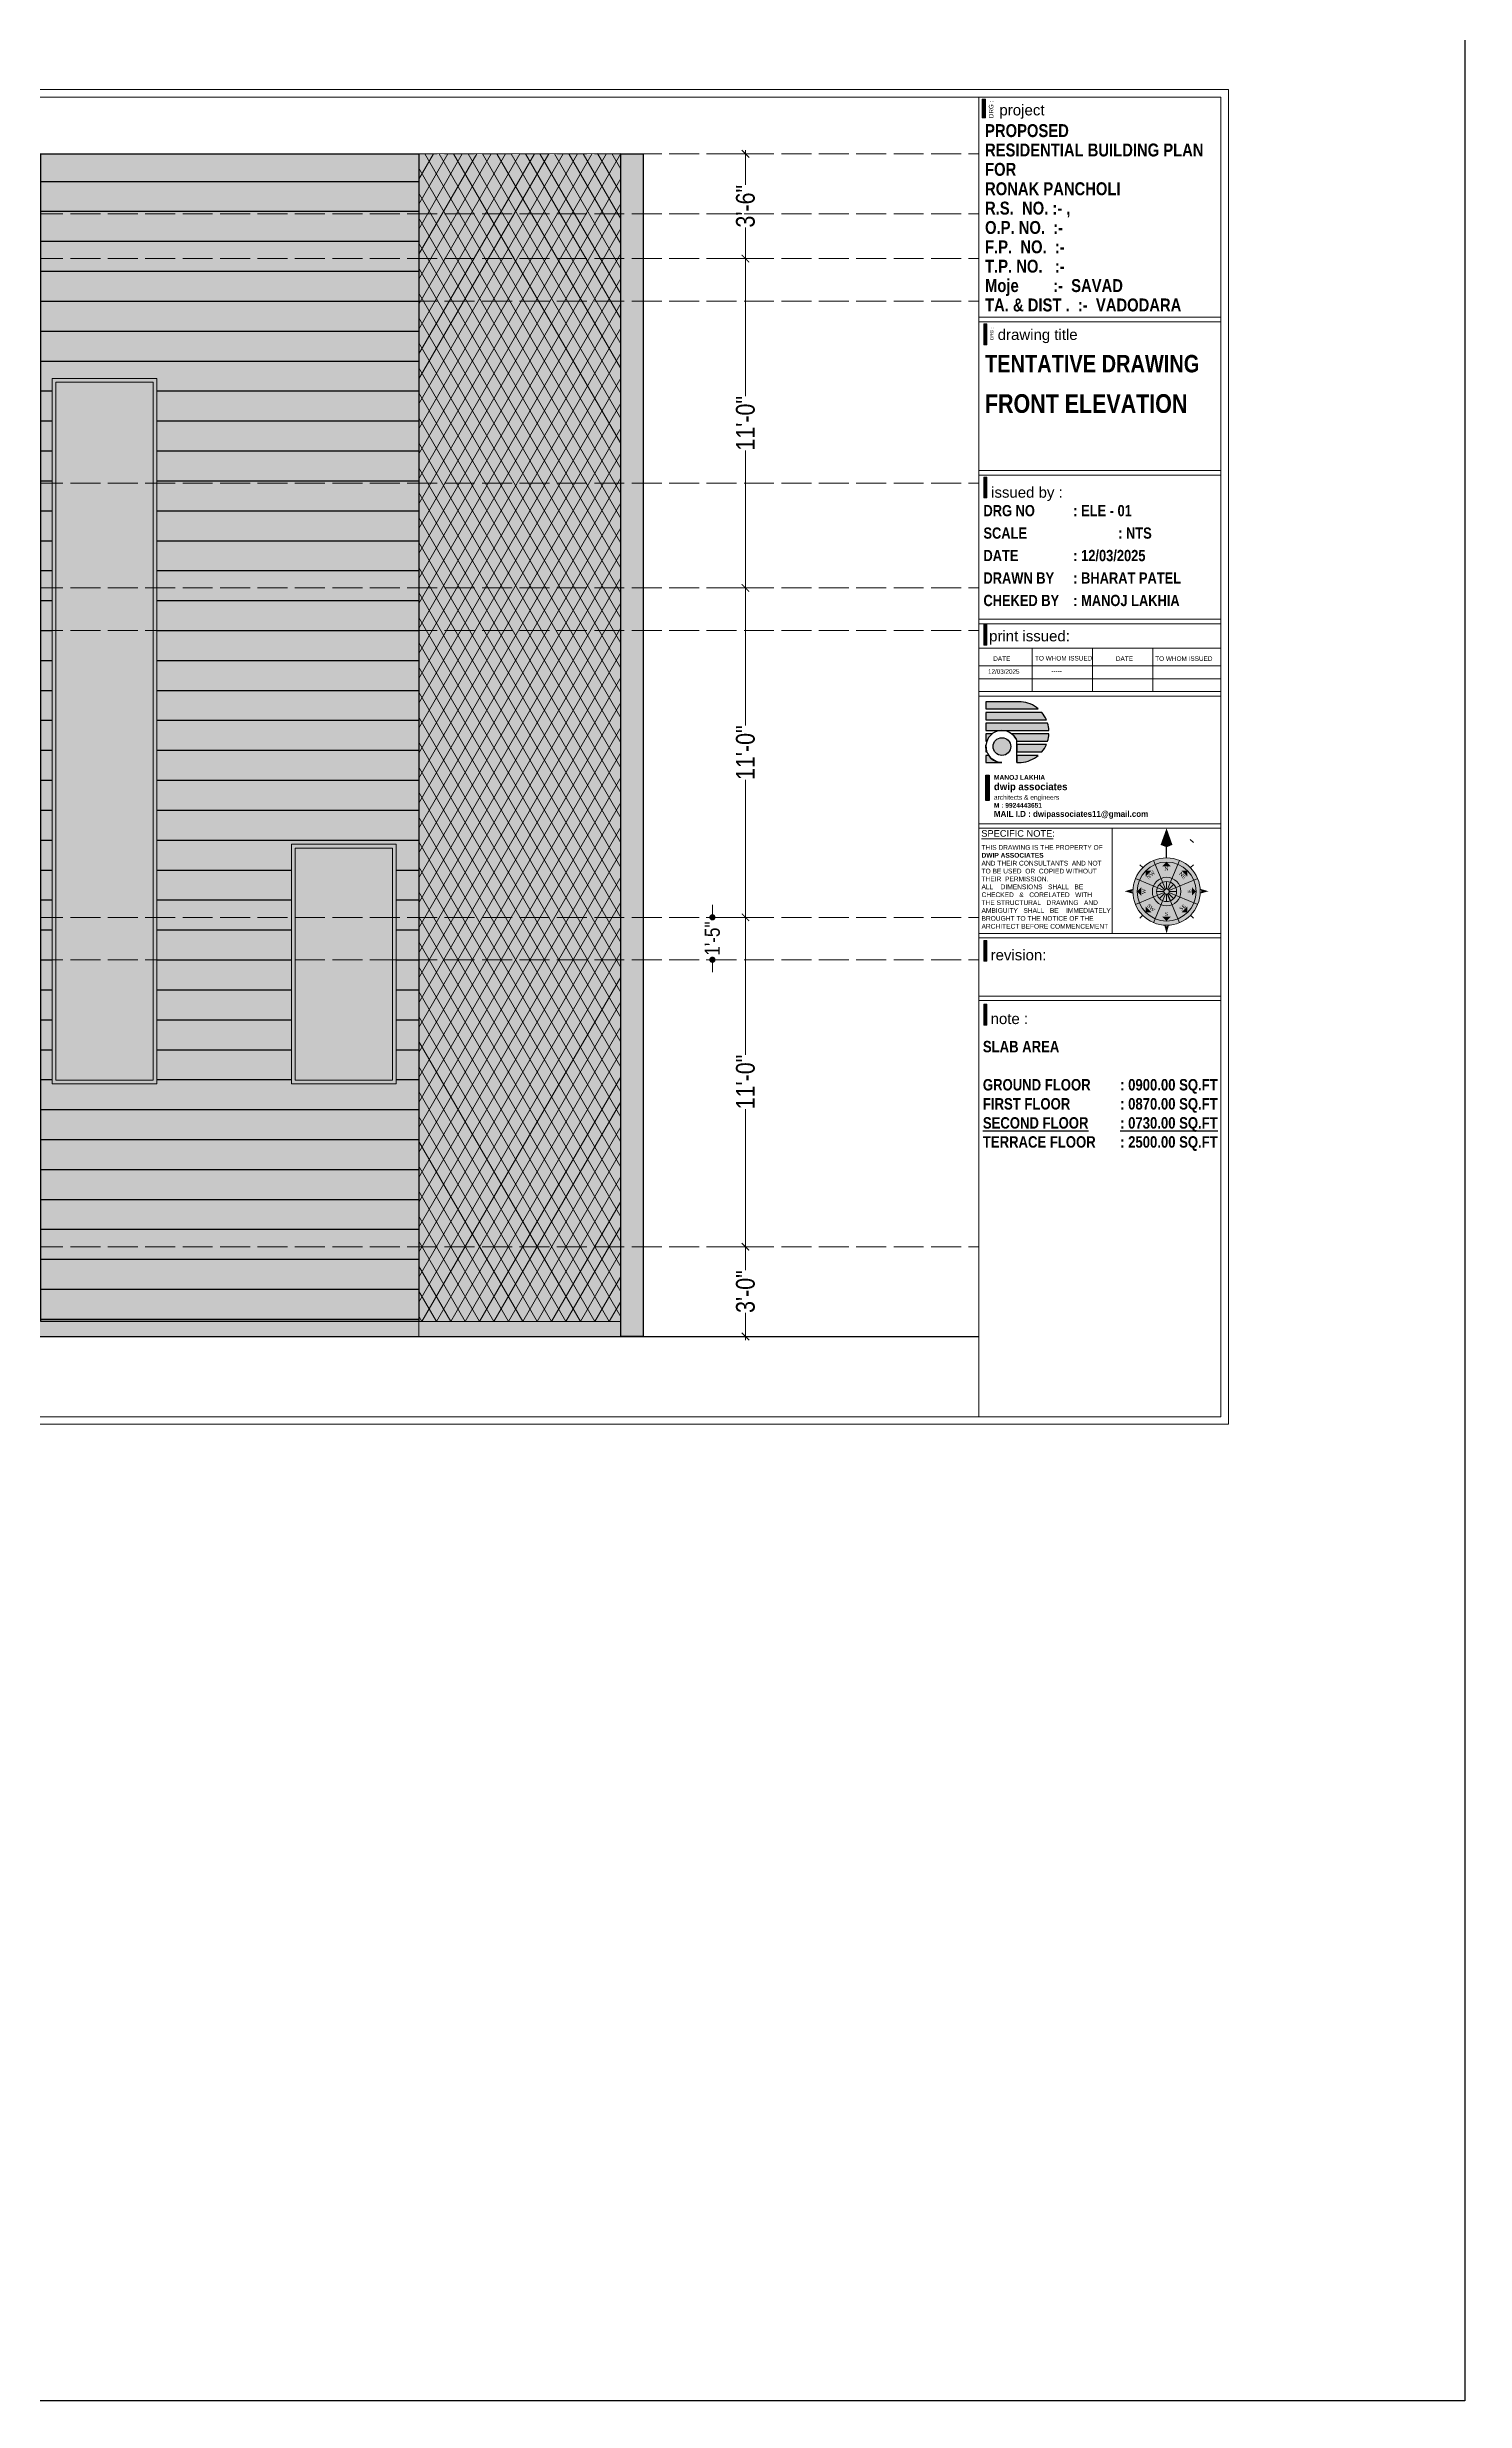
# Model space of a CAD drawing. Header units: millimetres. Extents: x 56222 to 120458, y -162468 to -121287.
# Drawn here: x 119890 to 120458, y -162468 to -161524 of the extents above; entities that cross this region are included whole.
import ezdxf
from ezdxf.enums import TextEntityAlignment as Align

# ---------------------------------------------------------------- set-up
doc = ezdxf.new("R2010")
doc.units = ezdxf.units.MM
doc.header["$MEASUREMENT"] = 0
doc.header["$PDMODE"] = 35
doc.linetypes.add('ACAD_ISO02W100', pattern=[15, 12, -3])
doc.layers.get('Defpoints').update_dxf_attribs({"color": 220})
for name, color, linetype, lineweight in [('@~LEVEL GRID LINE', 43, 'ACAD_ISO02W100', 9), ('ELEVATION', 250, 'Continuous', 9), ('ELEVATION ( D~W~RaiL )', 250, 'Continuous', 9), ('ELEVATION ( HATCH )', 251, 'Continuous', 9), ('ELEVATION ( SPIRAL STAIR )', 250, 'Continuous', 9), ('ELEVATION ( WALL COLOUR ) X_', 7, 'Continuous', 9), ('plot boundary', 26, 'Continuous', 30), ('SECTION', 7, 'Continuous', 9), ('SECTION ( DIM )', 250, 'Continuous', 18), ('SECTION ( PLine )', 251, 'Continuous', 30), ('STAIRCASE', 45, 'Continuous', 25), ('X_SHEET', 7, 'Continuous', 9)]:
    doc.layers.add(name, color=color, linetype=linetype, lineweight=lineweight)
for name, color, linetype in [('ELEVATION ( GLASS COLOUR ) X_', 7, 'Continuous'), ('ELEVATION )~BOUNDRY ~( WALL COLOUR ) _', 7, 'Continuous'), ('GROUND FLOOR  ( Text )', 251, 'Continuous')]:
    doc.layers.add(name, color=color, linetype=linetype)
doc.styles.add("AR_0'-0", font='arial.ttf')
doc.styles.add('AR_6', font='arial.ttf', dxfattribs={"height": 6})
doc.styles.add('Cn BT~6', font='swissc.ttf', dxfattribs={"height": 6})
doc.styles.add("Cn_BT_0'-0", font='swissc.ttf')
doc.styles.add('Cn_BT_7½', font='swissc.ttf', dxfattribs={"height": 7.5})
doc.styles.add('DUTCH801', font='dutcheb.ttf', dxfattribs={"height": 6.5})
doc.styles.add('KATHA', font='swissc.ttf')
doc.styles.get("Standard").update_dxf_attribs({"font": 'arial.ttf', "height": 6})
doc.dimstyles.new('Cn BT~6', dxfattribs={"dimtxt": 0.18, "dimasz": 2.5, "dimexe": 2.5, "dimexo": 0, "dimgap": 0.09, "dimtad": 0, "dimdec": 3, "dimzin": 3, "dimdsep": 46, "dimlunit": 4, "dimtxsty": 'Cn BT~6', "dimblk": 'DOT', "dimcen": 0.09, "dimdle": 2, "dimclrd": 250, "dimclre": 250, "dimclrt": 5, "dimadec": 0, "dimazin": 0, "dimtfac": 0.75, "dimtdec": 3, "dimtofl": 0, "dimtmove": 0, "dimatfit": 3, "dimfxl": 1, "dimtolj": 1, "dimtzin": 0, "dimlwd": 15, "dimlwe": 15, "dimarcsym": 0})
doc.dimstyles.new('Cn_BT_7½', dxfattribs={"dimtxt": 9, "dimasz": 3, "dimexe": 1.5, "dimexo": 0, "dimgap": 0.09, "dimtad": 0, "dimdec": 3, "dimzin": 3, "dimdsep": 46, "dimlunit": 4, "dimtxsty": 'Cn_BT_7½', "dimblk": 'ARCHTICK', "dimcen": 0.09, "dimdle": 1.5, "dimclrd": 251, "dimclre": 251, "dimclrt": 14, "dimadec": 0, "dimazin": 0, "dimtfac": 0.75, "dimtdec": 3, "dimtofl": 0, "dimtmove": 0, "dimatfit": 3, "dimfxl": 0, "dimtolj": 1, "dimtzin": 0, "dimlwd": 15, "dimlwe": 15, "dimarcsym": 0})

# ---------------------------------------------------------------- blocks, each defined once
blk = doc.blocks.new('_ArchTick')
at = {"color": 0, "linetype": 'ByBlock', "const_width": 0.15}
blk.add_lwpolyline([(-0.5, -0.5), (0.5, 0.5)], dxfattribs=at)
blk = doc.blocks.new('*D472')
at = {"layer": 'Defpoints', "color": 0, "transparency": 16777216}
for p in [(120159.73, -161873.25), (120159.73, -162005.25), (120169.95, -162005.25)]:
    blk.add_point(p, dxfattribs=at)
at = {"layer": 'SECTION ( DIM )', "color": 251, "lineweight": 15, "transparency": 16777216}
for p, q in [((120159.73, -161873.25), (120171.45, -161873.25)), ((120169.95, -161871.75), (120169.95, -161928.39)), ((120169.95, -162006.75), (120169.95, -161950.11)), ((120159.73, -162005.25), (120171.45, -162005.25))]:
    blk.add_line(p, q, dxfattribs=at)
at = {"layer": 'SECTION ( DIM )', "color": 251, "lineweight": 15, "transparency": 16777216, "xscale": 3, "yscale": 3, "zscale": 3}
for p, rotation in [((120169.95, -161873.25), 90), ((120169.95, -162005.25), 270)]:
    blk.add_blockref('_ArchTick', p, dxfattribs=dict(at, rotation=rotation))
at = {"layer": 'SECTION ( DIM )', "color": 14, "transparency": 16777216, "insert": (120169.95, -161939.25), "char_height": 7.5, "attachment_point": 5, "rotation": 90, "style": 'Cn_BT_7½'}
blk.add_mtext('\\A1;11\'-0"', dxfattribs=at)
blk = doc.blocks.new('*D473')
at = {"layer": 'Defpoints', "color": 0, "transparency": 16777216}
for p in [(120159.73, -162005.25), (120159.73, -162041.25), (120169.95, -162041.25)]:
    blk.add_point(p, dxfattribs=at)
at = {"layer": 'ELEVATION', "color": 251, "lineweight": 15, "transparency": 16777216}
for p, q in [((120159.73, -162005.25), (120171.45, -162005.25)), ((120169.95, -162003.75), (120169.95, -162014.7)), ((120169.95, -162042.75), (120169.95, -162031.8)), ((120159.73, -162041.25), (120171.45, -162041.25))]:
    blk.add_line(p, q, dxfattribs=at)
at = {"layer": 'ELEVATION', "color": 251, "lineweight": 15, "transparency": 16777216, "xscale": 3, "yscale": 3, "zscale": 3}
for p, rotation in [((120169.95, -162005.25), 90), ((120169.95, -162041.25), 270)]:
    blk.add_blockref('_ArchTick', p, dxfattribs=dict(at, rotation=rotation))
at = {"layer": 'ELEVATION', "color": 14, "transparency": 16777216, "insert": (120169.95, -162023.25), "char_height": 7.5, "attachment_point": 5, "rotation": 90, "style": 'Cn_BT_7½'}
blk.add_mtext('\\A1;3\'-0"', dxfattribs=at)
blk = doc.blocks.new('*D474')
at = {"layer": 'Defpoints', "color": 0, "transparency": 16777216}
for p in [(120159.73, -161741.25), (120169.95, -161741.25), (120159.73, -161873.25)]:
    blk.add_point(p, dxfattribs=at)
at = {"layer": 'SECTION ( DIM )', "color": 251, "lineweight": 15, "transparency": 16777216}
for p, q in [((120159.73, -161741.25), (120171.45, -161741.25)), ((120169.95, -161739.75), (120169.95, -161796.39)), ((120169.95, -161874.75), (120169.95, -161818.11)), ((120159.73, -161873.25), (120171.45, -161873.25))]:
    blk.add_line(p, q, dxfattribs=at)
at = {"layer": 'SECTION ( DIM )', "color": 251, "lineweight": 15, "transparency": 16777216, "xscale": 3, "yscale": 3, "zscale": 3}
for p, rotation in [((120169.95, -161741.25), 90), ((120169.95, -161873.25), 270)]:
    blk.add_blockref('_ArchTick', p, dxfattribs=dict(at, rotation=rotation))
at = {"layer": 'SECTION ( DIM )', "color": 14, "transparency": 16777216, "insert": (120169.95, -161807.25), "char_height": 7.5, "attachment_point": 5, "rotation": 90, "style": 'Cn_BT_7½'}
blk.add_mtext('\\A1;11\'-0"', dxfattribs=at)
blk = doc.blocks.new('*D475')
at = {"layer": 'Defpoints', "color": 0, "transparency": 16777216}
for p in [(120159.73, -161609.25), (120169.95, -161609.25), (120159.73, -161741.25)]:
    blk.add_point(p, dxfattribs=at)
at = {"layer": 'SECTION ( DIM )', "color": 251, "lineweight": 15, "transparency": 16777216}
for p, q in [((120159.73, -161609.25), (120171.45, -161609.25)), ((120169.95, -161607.75), (120169.95, -161664.39)), ((120169.95, -161742.75), (120169.95, -161686.11)), ((120159.73, -161741.25), (120171.45, -161741.25))]:
    blk.add_line(p, q, dxfattribs=at)
at = {"layer": 'SECTION ( DIM )', "color": 251, "lineweight": 15, "transparency": 16777216, "xscale": 3, "yscale": 3, "zscale": 3}
for p, rotation in [((120169.95, -161609.25), 90), ((120169.95, -161741.25), 270)]:
    blk.add_blockref('_ArchTick', p, dxfattribs=dict(at, rotation=rotation))
at = {"layer": 'SECTION ( DIM )', "color": 14, "transparency": 16777216, "insert": (120169.95, -161675.25), "char_height": 7.5, "attachment_point": 5, "rotation": 90, "style": 'Cn_BT_7½'}
blk.add_mtext('\\A1;11\'-0"', dxfattribs=at)
blk = doc.blocks.new('NORTH')
h = blk.add_hatch(color=9)
h.set_gradient(color1=(201, 201, 201), color2=(237, 237, 237), one_color=1, tint=0.93, name='SPHERICAL')
edge = h.paths.add_edge_path()
edge.add_arc((329168.4, -156620.1), 24.1, 0, 360)
at = {"layer": 'X_SHEET'}
for color, points in [(224, [(329168.4, -156574.8), (329168.4, -156588.4), (329164.1, -156586.7)]), (230, [(329172.6, -156586.7), (329168.4, -156588.4), (329168.4, -156574.8)]), (47, [(329153.4, -156609.4), (329153.4, -156605.1), (329157.7, -156605.1)]), (47, [(329165.3, -156602), (329168.4, -156598.9), (329171.4, -156602)]), (47, [(329179, -156605.1), (329183.3, -156605.1), (329183.3, -156609.4)]), (224, [(329143.4, -156619.9), (329144.3, -156618.2), (329138.4, -156619.9)]), (230, [(329144.3, -156621.6), (329143.4, -156619.9), (329138.4, -156619.9)]), (47, [(329147.2, -156620), (329150.3, -156617), (329150.3, -156623.1)]), (47, [(329153.4, -156635), (329153.4, -156630.7), (329157.7, -156635)]), (47, [(329179, -156635), (329183.3, -156630.7), (329183.3, -156635)]), (47, [(329186.5, -156623.1), (329186.5, -156617), (329189.5, -156620.1)]), (224, [(329193.3, -156619.9), (329192.5, -156618.2), (329198.4, -156619.9)]), (230, [(329192.5, -156621.6), (329193.3, -156619.9), (329198.4, -156619.9)]), (47, [(329171.4, -156638.2), (329165.3, -156638.1), (329168.3, -156641.2)]), (230, [(329166.7, -156644.1), (329168.4, -156645), (329168.4, -156650.1)]), (224, [(329168.4, -156645), (329170.1, -156644.1), (329168.4, -156650.1)])]:
    blk.add_hatch(color=color, dxfattribs=at).paths.add_polyline_path(points)
at = {"color": 254, "lineweight": 5}
for p, q in [((329185.4, -156582.8), (329187.6, -156585)), ((329168.4, -156618.2), (329168.4, -156612.9)), ((329166.5, -156620.1), (329161.2, -156620.1)), ((329167, -156618.7), (329163.3, -156615)), ((329167, -156621.4), (329163.3, -156625.1)), ((329168.4, -156621.9), (329168.4, -156627.2)), ((329169.7, -156618.7), (329173.4, -156615)), ((329169.7, -156621.4), (329173.4, -156625.1)), ((329170.2, -156620.1), (329175.5, -156620.1))]:
    blk.add_line(p, q, dxfattribs=at)
at = {"color": 250, "lineweight": 9}
for p, q in [((329146.1, -156610.8), (329166.6, -156619.3)), ((329151.3, -156603), (329149.2, -156600.9)), ((329167.6, -156618.3), (329159.1, -156597.8)), ((329169.1, -156618.3), (329177.6, -156597.8)), ((329170.1, -156619.3), (329190.7, -156610.8)), ((329185.4, -156603), (329187.6, -156600.9)), ((329146.1, -156629.3), (329166.6, -156620.8)), ((329159.1, -156642.4), (329167.6, -156621.8)), ((329177.6, -156642.4), (329169.1, -156621.8)), ((329170.1, -156620.8), (329190.7, -156629.3)), ((329151.3, -156637.1), (329149.2, -156639.2)), ((329185.4, -156637.1), (329187.6, -156639.2))]:
    blk.add_line(p, q, dxfattribs=at)
at = {"color": 1}
blk.add_line((329171.1, -156626.7), (329169.1, -156621.8), dxfattribs=at)
at = {"lineweight": 9}
for radius in [24.1, 21.1, 10.2, 7.18, 1.88]:
    blk.add_circle((329168.4, -156620.1), radius, dxfattribs=at)
at = {"layer": 'X_SHEET', "color": 29, "linetype": 'Continuous', "lineweight": 25}
blk.add_line((329168.4, -156595.9), (329168.4, -156588.4), dxfattribs=at)
at = {"layer": 'X_SHEET', "color": 26, "linetype": 'ByBlock', "lineweight": -2, "style": 'DUTCH801'}
for s, rotation, p in [('NW', 44.9141, (329156.2, -156607.4)), ('N', 359.9141, (329168.3, -156602.4)), ('SE', 44.9141, (329178.9, -156630.5)), ('S', 359.9141, (329168.4, -156634.9))]:
    blk.add_text(s, height=2.7, rotation=rotation, dxfattribs=at).set_placement(p, align=Align.TOP_CENTER)
for s, rotation, p in [('NE', 314.9141, (329178.9, -156609.6)), ('W', 89.9141, (329153.5, -156620)), ('SW', 314.9141, (329156.3, -156632.7)), ('E', 89.9141, (329186.1, -156619.8))]:
    blk.add_text(s, height=2.7, rotation=rotation, dxfattribs=at).set_placement(p, align=Align.CENTER)
blk = doc.blocks.new('logo')
at = {"layer": 'STAIRCASE', "linetype": 'Continuous', "ltscale": 15}
h = blk.add_hatch(color=0, dxfattribs=at)
edge = h.paths.add_edge_path()
edge.add_line((52190.2, -8438.8), (52131.5, -8438.8))
edge.add_line((52131.5, -8438.8), (52131.5, -8450.8))
edge.add_line((52131.5, -8450.8), (52219.1, -8450.8))
edge.add_arc((52186.1, -8489.7), 51, 49.5898, 85.3906)
edge = h.paths.add_edge_path()
edge.add_line((52225, -8456.8), (52131.5, -8456.8))
edge.add_line((52131.5, -8456.8), (52131.5, -8468.8))
edge.add_line((52131.5, -8468.8), (52232.6, -8468.8))
edge.add_arc((52186.1, -8489.7), 51, 24.196, 40.1809)
edge = h.paths.add_edge_path()
edge.add_line((52234.8, -8474.7), (52131.5, -8474.7))
edge.add_line((52131.5, -8474.7), (52131.5, -8486.7))
edge.add_line((52131.5, -8486.7), (52237, -8486.7))
edge.add_arc((52186.1, -8489.7), 51, 3.3421, 17.076)
edge = h.paths.add_edge_path()
edge.add_line((52237, -8492.6), (52174.8, -8492.6))
edge.add_arc((52158.3, -8513.7), 26.8, 19.8001, 51.8901, ccw=False)
edge.add_line((52183.5, -8504.6), (52234.8, -8504.6))
edge.add_arc((52186.1, -8489.7), 51, 342.9464, 356.6794)
edge = h.paths.add_edge_path()
edge.add_line((52232.6, -8510.5), (52183.5, -8510.5))
edge.add_line((52183.5, -8510.5), (52183.5, -8522.5))
edge.add_line((52183.5, -8522.5), (52225.1, -8522.5))
edge.add_arc((52186.1, -8489.7), 51, 319.8472, 335.8275)
edge = h.paths.add_edge_path()
edge.add_line((52219.2, -8528.5), (52183.5, -8528.5))
edge.add_line((52183.5, -8528.5), (52183.5, -8540.5))
edge.add_line((52183.5, -8540.5), (52190.4, -8540.5))
edge.add_arc((52186.1, -8489.7), 51, 274.8693, 310.4434)
edge = h.paths.add_edge_path()
edge.add_line((52136, -8528.5), (52131.5, -8528.5))
edge.add_line((52131.5, -8528.5), (52131.5, -8540.5))
edge.add_line((52131.5, -8540.5), (52158.3, -8540.5))
edge.add_arc((52158.3, -8513.7), 26.8, 213.4982, 270, ccw=False)
edge = h.paths.add_edge_path()
edge.add_line((52131.5, -8513.7), (52131.5, -8522.5))
edge.add_line((52131.5, -8522.5), (52133, -8522.5))
edge.add_arc((52158.3, -8513.7), 26.8, 180, 199.307, ccw=False)
edge = h.paths.add_edge_path()
edge.add_line((52131.7, -8510.5), (52131.5, -8510.5))
edge.add_line((52131.5, -8510.5), (52131.5, -8513.7))
edge.add_arc((52158.3, -8513.7), 26.8, 173.2545, 180, ccw=False)
edge = h.paths.add_edge_path()
edge.add_line((52141.8, -8492.6), (52131.5, -8492.6))
edge.add_line((52131.5, -8492.6), (52131.5, -8504.6))
edge.add_line((52131.5, -8504.6), (52133.1, -8504.6))
edge.add_arc((52158.3, -8513.7), 26.8, 128.1099, 160.1999, ccw=False)
edge = h.paths.add_edge_path()
edge.add_arc((52158.3, -8513.7), 14.8, 0, 360)
at = {"layer": 'STAIRCASE', "color": 0, "linetype": 'Continuous', "ltscale": 15}
blk.add_line((52183.5, -8540.5), (52183.5, -8504.6), dxfattribs=at)
for points in [[(52190.2, -8438.8), (52131.5, -8438.8), (52131.5, -8450.8), (52219.1, -8450.8, 0.157494)], [(52225, -8456.8), (52131.5, -8456.8), (52131.5, -8468.8), (52232.6, -8468.8, 0.06986)], [(52234.8, -8474.7), (52131.5, -8474.7), (52131.5, -8486.7), (52237, -8486.7, 0.059998)], [(52141.8, -8492.6), (52131.5, -8492.6), (52131.5, -8504.6), (52133.1, -8504.6, -0.140942)], [(52237, -8492.6), (52174.8, -8492.6, -0.140942), (52183.5, -8504.6), (52234.8, -8504.6, 0.059993)], [(52131.7, -8510.5), (52131.5, -8510.5), (52131.5, -8513.7, -0.029441)], [(52131.5, -8513.7), (52131.5, -8522.5), (52133, -8522.5, -0.084443)], [(52136, -8528.5), (52131.5, -8528.5), (52131.5, -8540.5), (52158.3, -8540.5, -0.251655)], [(52232.6, -8510.5), (52183.5, -8510.5), (52183.5, -8522.5), (52225.1, -8522.5, 0.069841)], [(52219.2, -8528.5), (52183.5, -8528.5), (52183.5, -8540.5), (52190.4, -8540.5, 0.15648)]]:
    blk.add_lwpolyline(points, format="xyb", close=True, dxfattribs=at)
blk.add_circle((52158.3, -8513.7), 14.8, dxfattribs=at)
blk.add_arc((52158.3, -8513.7), 26.8, 19.8001, 270, dxfattribs=at)
blk = doc.blocks.new('*D542')
at = {"layer": 'Defpoints', "color": 0, "transparency": 16777216}
for p in [(120159.73, -161567.25), (120169.95, -161567.25), (120159.73, -161609.25)]:
    blk.add_point(p, dxfattribs=at)
at = {"layer": 'SECTION ( DIM )', "color": 251, "lineweight": 15, "transparency": 16777216}
for p, q in [((120169.95, -161565.75), (120169.95, -161579.7)), ((120159.73, -161567.25), (120171.45, -161567.25)), ((120169.95, -161610.75), (120169.95, -161596.8)), ((120159.73, -161609.25), (120171.45, -161609.25))]:
    blk.add_line(p, q, dxfattribs=at)
at = {"layer": 'SECTION ( DIM )', "color": 251, "lineweight": 15, "transparency": 16777216, "xscale": 3, "yscale": 3, "zscale": 3}
for p, rotation in [((120169.95, -161567.25), 90), ((120169.95, -161609.25), 270)]:
    blk.add_blockref('_ArchTick', p, dxfattribs=dict(at, rotation=rotation))
at = {"layer": 'SECTION ( DIM )', "color": 14, "transparency": 16777216, "insert": (120169.95, -161588.25), "char_height": 7.5, "attachment_point": 5, "rotation": 90, "style": 'Cn_BT_7½'}
blk.add_mtext('\\A1;3\'-6"', dxfattribs=at)
blk = doc.blocks.new('_Dot')
at = {"color": 0, "linetype": 'ByBlock', "lineweight": -2}
blk.add_line((-0.5, 0), (-1, 0), dxfattribs=at)
at = {"color": 0, "linetype": 'ByBlock', "const_width": 0.5}
blk.add_lwpolyline([(-0.25, 0, 1), (0.25, 0, 1)], format="xyb", close=True, dxfattribs=at)
blk = doc.blocks.new('*D589')
at = {"layer": 'Defpoints', "color": 0, "transparency": 16777216}
for p in [(120159.73, -161873.25), (120156.7, -161890.25), (120159.73, -161890.25)]:
    blk.add_point(p, dxfattribs=at)
at = {"layer": 'ELEVATION ( SPIRAL STAIR )', "color": 250, "lineweight": 15, "transparency": 16777216}
for p, q in [((120156.7, -161870.75), (120156.7, -161868.25)), ((120159.73, -161873.25), (120154.2, -161873.25)), ((120159.73, -161890.25), (120154.2, -161890.25)), ((120156.7, -161892.75), (120156.7, -161895.25))]:
    blk.add_line(p, q, dxfattribs=at)
at = {"layer": 'ELEVATION ( SPIRAL STAIR )', "color": 250, "lineweight": 15, "transparency": 16777216, "xscale": 2.5, "yscale": 2.5, "zscale": 2.5}
for p, rotation in [((120156.7, -161873.25), 270), ((120156.7, -161890.25), 90)]:
    blk.add_blockref('_Dot', p, dxfattribs=dict(at, rotation=rotation))
at = {"layer": 'ELEVATION ( SPIRAL STAIR )', "color": 5, "transparency": 16777216, "insert": (120156.7, -161881.75), "char_height": 6, "attachment_point": 5, "rotation": 90, "style": 'Cn BT~6'}
blk.add_mtext('\\A1;1\'-5"', dxfattribs=at)

msp = doc.modelspace()

# ---------------------------------------------------------------- hatches: boundary and pattern name
at = {"layer": 'ELEVATION ( GLASS COLOUR ) X_'}
h = msp.add_hatch(color=5, dxfattribs=at)
h.set_gradient(color1=(196, 215, 217), color2=(243, 247, 247), one_color=1, tint=0.96, name='CYLINDER')
h.paths.add_polyline_path([(119891.98912, -161657.25249), (119933.98912, -161657.25249), (119933.98912, -161939.96677), (119891.98912, -161939.96677)])
h = msp.add_hatch(color=256, dxfattribs=at)
h.set_gradient(color1=(196, 215, 217), color2=(243, 247, 247), one_color=1, tint=0.96, name='CYLINDER')
h.paths.add_polyline_path([(119987.98912, -161843.96677), (120029.98912, -161843.96677), (120029.98912, -161939.96677), (119987.98912, -161939.96677)])
at = {"layer": 'ELEVATION ( HATCH )', "lineweight": -3}
h = msp.add_hatch(dxfattribs=at)
h.set_pattern_fill('_USER', color=256, scale=12, style=0, pattern_type=0)
h.set_pattern_definition([(0, (-22829.697, 5881.705), (0, 12), [])])
h.paths.add_polyline_path([(120038.98912, -162035.25249), (119887.48912, -162035.25249), (119887.48912, -161567.25249), (120038.98912, -161567.25249)])
h.paths.add_polyline_path([(119987.98912, -161843.96677), (120029.98912, -161843.96677), (120029.98912, -161939.96677), (119987.98912, -161939.96677)], flags=16)
h.paths.add_polyline_path([(119891.98912, -161657.25249), (119933.98912, -161657.25249), (119933.98912, -161939.96677), (119891.98912, -161939.96677)], flags=16)
at = {"layer": 'ELEVATION ( HATCH )'}
h = msp.add_hatch(dxfattribs=at)
h.set_pattern_fill('_USER', color=34, scale=5, angle=60, style=0, pattern_type=0)
h.set_pattern_definition([(60, (120034.489, -162035.2525), (-4.330127, 2.5), [])])
h.paths.add_polyline_path([(120038.98912, -162035.25249), (120119.98912, -162035.25249), (120119.98912, -161567.16214), (120038.98912, -161567.25249)])
h = msp.add_hatch(dxfattribs=at)
h.set_pattern_fill('_USER', color=34, scale=5, angle=300, style=0, pattern_type=0)
h.set_pattern_definition([(300, (120034.489, -162035.2525), (4.330127, 2.5), [])])
h.paths.add_polyline_path([(120038.98912, -162035.25249), (120119.98912, -162035.25249), (120119.98912, -161567.16214), (120038.98912, -161567.25249)])
h = msp.add_hatch(dxfattribs=at)
h.set_pattern_fill('ANSI36', color=256, scale=18, style=0)
h.set_pattern_definition([(45, (119647.4891, -162041.2525), (1.193243, 4.375223), [5.625, -1.125, 0, -1.125])])
h.paths.add_polyline_path([(119647.48912, -162017.25249), (119647.48912, -162041.25249), (120119.98912, -162041.25249), (120119.98912, -162035.25249), (119887.48912, -162035.25249), (119887.48912, -162029.25249), (119875.48912, -162029.25249), (119875.48912, -162023.25249), (119863.48912, -162023.25249), (119863.48912, -162017.25249), (119851.48912, -162017.25249), (119851.48912, -162011.25249), (119728.48912, -162011.25249), (119728.48912, -162017.25249)])
at = {"layer": 'ELEVATION ( WALL COLOUR ) X_'}
h = msp.add_hatch(color=256, dxfattribs=at)
h.set_gradient(color1=(228, 222, 202), color2=(243, 240, 231), one_color=1, tint=0.93, name='CYLINDER')
h.paths.add_polyline_path([(120038.98912, -162035.25249), (119887.48912, -162035.25249), (119887.48912, -161567.25249), (120038.98912, -161567.25249)])
h.paths.add_polyline_path([(119891.98912, -161657.25249), (119933.98912, -161657.25249), (119933.98912, -161939.96677), (119891.98912, -161939.96677)], flags=16)
h.paths.add_polyline_path([(119987.98912, -161843.96677), (120029.98912, -161843.96677), (120029.98912, -161939.96677), (119987.98912, -161939.96677)], flags=16)
h = msp.add_hatch(color=256, dxfattribs=at)
h.set_gradient(color1=(236, 232, 218), color2=(248, 247, 242), one_color=1, tint=0.96, name='CYLINDER')
h.paths.add_polyline_path([(120038.98912, -162035.25249), (120119.98912, -162035.25249), (120119.98912, -161567.16214), (120038.98912, -161567.25249)])
h = msp.add_hatch(color=256, dxfattribs=at)
h.set_gradient(color1=(228, 222, 202), color2=(243, 240, 231), rotation=90, one_color=1, tint=0.93, name='CYLINDER')
h.paths.add_polyline_path([(120128.98912, -162041.25249), (120119.98912, -162041.25249), (120119.98912, -161567.25249), (120128.98912, -161567.25249)])
at = {"layer": 'STAIRCASE', "linetype": 'Continuous', "ltscale": 15}
msp.add_hatch(color=251, dxfattribs=at).paths.add_polyline_path([(120266.24183, -161816.21069), (120267.6425, -161816.21069), (120267.6425, -161826.45431), (120266.24183, -161826.45431)])
at = {"layer": 'X_SHEET', "ltscale": 0.25}
h = msp.add_hatch(color=0, dxfattribs=at)
h.dxf.hatch_style = 1
h.paths.add_polyline_path([(120266.75287, -161635.37501), (120265.44889, -161635.37501), (120265.44889, -161643.76201), (120266.75287, -161643.76201)])
h = msp.add_hatch(color=0, dxfattribs=at)
h.dxf.hatch_style = 1
h.paths.add_polyline_path([(120266.75294, -161696.77742), (120265.44896, -161696.77742), (120265.44896, -161705.16442), (120266.75294, -161705.16442)])
h = msp.add_hatch(color=0, dxfattribs=at)
h.dxf.hatch_style = 1
h.paths.add_polyline_path([(120266.75015, -161755.76598), (120265.44617, -161755.76598), (120265.44617, -161764.15298), (120266.75015, -161764.15298)])
h = msp.add_hatch(color=0, dxfattribs=at)
h.dxf.hatch_style = 1
h.paths.add_polyline_path([(120266.75291, -161882.48865), (120265.44893, -161882.48865), (120265.44893, -161890.87565), (120266.75291, -161890.87565)])
h = msp.add_hatch(color=0, dxfattribs=at)
h.dxf.hatch_style = 1
h.paths.add_polyline_path([(120266.75283, -161908.02432), (120265.44885, -161908.02432), (120265.44885, -161916.41132), (120266.75283, -161916.41132)])

# ---------------------------------------------------------------- linework, layer by layer
at = {"layer": '@~LEVEL GRID LINE'}
for p, q in [((119599.36536, -161567.25249), (120263.54057, -161567.25249)), ((119599.36536, -161591.25249), (120263.54057, -161591.25249)), ((119599.36536, -161609.25249), (120263.54057, -161609.25249)), ((119599.36536, -161699.25249), (120263.54057, -161699.25249)), ((119599.36536, -161741.25249), (120263.54057, -161741.25249)), ((119599.36536, -161873.25249), (120263.54057, -161873.25249)), ((119599.36536, -162005.25249), (120263.54057, -162005.25249))]:
    msp.add_line(p, q, dxfattribs=at)
at = {"layer": '@~LEVEL GRID LINE', "color": 6}
for p, q in [((119599.36536, -161626.25249), (120263.54057, -161626.25249)), ((119599.36536, -161758.25249), (120263.54057, -161758.25249)), ((119599.36536, -161890.25249), (120263.54057, -161890.25249))]:
    msp.add_line(p, q, dxfattribs=at)
at = {"layer": 'ELEVATION'}
for p, q in [((119782.98912, -161567.25249), (120038.98912, -161567.25249)), ((120038.98912, -161567.25249), (120038.98912, -162041.25249)), ((120119.98912, -161567.25249), (120119.98912, -162041.25249)), ((120128.98912, -161567.25249), (120128.98912, -162041.25249))]:
    msp.add_line(p, q, dxfattribs=at)
msp.add_lwpolyline([(120038.98912, -162035.25249), (120119.98912, -162035.25249), (120119.98912, -161567.16214), (120038.98912, -161567.25249)], close=True, dxfattribs=at)
msp.add_lwpolyline([(120119.98912, -162035.25249), (119887.48912, -162035.25249), (119887.48912, -162029.25249), (119875.48912, -162029.25249), (119875.48912, -162023.25249), (119863.48912, -162023.25249), (119863.48912, -162017.25249), (119851.48912, -162017.25249), (119851.48912, -162011.25249), (119728.48912, -162011.25249), (119728.48912, -162017.25249), (119647.48912, -162017.25249)], dxfattribs=at)
at = {"layer": 'ELEVATION ( D~W~RaiL )'}
for points in [[(119891.98912, -161657.25249), (119933.98912, -161657.25249), (119933.98912, -161939.96677), (119891.98912, -161939.96677)], [(119893.48912, -161658.75249), (119932.48912, -161658.75249), (119932.48912, -161938.46677), (119893.48912, -161938.46677)], [(119987.98912, -161843.96677), (120029.98912, -161843.96677), (120029.98912, -161939.96677), (119987.98912, -161939.96677)], [(119989.48912, -161845.46677), (120028.48912, -161845.46677), (120028.48912, -161938.46677), (119989.48912, -161938.46677)]]:
    msp.add_lwpolyline(points, close=True, dxfattribs=at)
at = {"layer": 'ELEVATION ( HATCH )'}
msp.add_lwpolyline([(119647.48912, -162017.25249), (119647.48912, -162041.25249), (120119.98912, -162041.25249), (120119.98912, -162035.25249), (119887.48912, -162035.25249), (119887.48912, -162029.25249), (119875.48912, -162029.25249), (119875.48912, -162023.25249), (119863.48912, -162023.25249), (119863.48912, -162017.25249), (119851.48912, -162017.25249), (119851.48912, -162011.25249), (119728.48912, -162011.25249), (119728.48912, -162017.25249), (119647.48912, -162017.25249)], dxfattribs=at)
at = {"layer": 'ELEVATION )~BOUNDRY ~( WALL COLOUR ) _'}
for points in [[(120038.98912, -162035.25249), (119887.48912, -162035.25249), (119887.48912, -161567.25249), (120038.98912, -161567.25249)], [(120128.98912, -162041.25249), (120119.98912, -162041.25249), (120119.98912, -161567.25249), (120128.98912, -161567.25249)]]:
    msp.add_lwpolyline(points, close=True, dxfattribs=at)
at = {"layer": 'plot boundary', "color": 251, "ltscale": 0.25}
msp.add_lwpolyline([(120266.24183, -161816.21069), (120267.6425, -161816.21069), (120267.6425, -161826.45431), (120266.24183, -161826.45431)], close=True, dxfattribs=at)
at = {"layer": 'SECTION'}
msp.add_line((119599.36536, -162041.25249), (120263.54057, -162041.25249), dxfattribs=at)
at = {"layer": 'SECTION ( PLine )'}
msp.add_lwpolyline([(119599.36536, -162041.25249), (120263.54051, -162041.25249)], dxfattribs=at)
at = {"layer": 'X_SHEET', "color": 0, "linetype": 'Continuous', "lineweight": 9}
for p, q in [((120263.53879, -161765.38893), (120360.5109, -161765.38893)), ((120360.5109, -161772.433), (120263.53932, -161772.433)), ((120284.81186, -161765.38893), (120284.81186, -161782.77864)), ((120309.04795, -161765.38893), (120309.04795, -161782.77864)), ((120333.27529, -161765.38893), (120333.27529, -161782.77864)), ((120360.5109, -161777.60582), (120263.53987, -161777.60582))]:
    msp.add_line(p, q, dxfattribs=at)
at = {"layer": 'X_SHEET', "linetype": 'Continuous'}
msp.add_line((120264.49902, -161841.75043), (120293.24469, -161841.75043), dxfattribs=at)
at = {"layer": 'X_SHEET', "color": 5, "lineweight": 30}
msp.add_lwpolyline([(117380.49656, -160765.72058), (120458.34748, -160765.72058), (120458.34748, -162467.85625), (117380.49656, -162467.85625)], close=True, dxfattribs=at)
at = {"layer": 'X_SHEET'}
for points in [[(120363.51373, -162076.40974), (119596.36536, -162076.40974), (119596.36536, -161541.47693), (120363.51373, -161541.47693)], [(119599.36536, -162073.40974), (120263.54057, -162073.40974), (120263.54057, -161544.47693), (119599.36536, -161544.47693)], [(120263.54042, -161632.77122), (120360.51362, -161632.77122), (120360.51365, -161544.47693), (120263.54042, -161544.47693)], [(120263.54042, -161544.47693), (120360.51362, -161544.47693), (120360.51371, -162073.40974), (120263.54051, -162073.40974)], [(120360.51365, -161634.56804), (120263.54042, -161634.56804), (120263.54042, -161694.18855), (120360.51365, -161694.18855)], [(120263.54042, -161695.98537), (120360.51365, -161695.98537), (120360.51365, -161753.75512), (120263.54042, -161753.75512)], [(120263.54042, -161782.77864), (120360.5109, -161782.77864), (120360.5109, -161755.55194), (120263.54042, -161755.55194)], [(120263.54042, -161784.57546), (120360.51365, -161784.57546), (120360.51365, -161835.74655), (120263.54042, -161835.74655)], [(120316.96819, -161879.68706), (120263.54042, -161879.68706), (120263.54042, -161837.54336), (120316.96819, -161837.54336)], [(120263.54042, -161879.68706), (120360.51365, -161879.68706), (120360.51365, -161837.54336), (120263.54042, -161837.54336)], [(120263.54042, -161881.48388), (120360.51365, -161881.48388), (120360.51365, -161904.8223), (120263.54042, -161904.8223)], [(120360.51358, -161906.61911), (120263.54042, -161906.61911), (120263.54057, -162073.40974), (120360.51376, -162073.40974)]]:
    msp.add_lwpolyline(points, close=True, dxfattribs=at)
at = {"layer": 'X_SHEET', "color": 0, "ltscale": 0.25}
for points in [[(120264.88598, -161545.33776), (120266.21757, -161545.33776), (120266.21757, -161552.8332), (120264.88598, -161552.8332)], [(120265.44889, -161635.37501), (120266.75287, -161635.37501), (120266.75287, -161643.76201), (120265.44889, -161643.76201)], [(120265.44896, -161696.77742), (120266.75294, -161696.77742), (120266.75294, -161705.16442), (120265.44896, -161705.16442)], [(120265.44617, -161755.76598), (120266.75015, -161755.76598), (120266.75015, -161764.15298), (120265.44617, -161764.15298)], [(120265.44893, -161882.48865), (120266.75291, -161882.48865), (120266.75291, -161890.87565), (120265.44893, -161890.87565)], [(120265.44885, -161908.02432), (120266.75283, -161908.02432), (120266.75283, -161916.41132), (120265.44885, -161916.41132)]]:
    msp.add_lwpolyline(points, close=True, dxfattribs=at)
msp.add_solid([(120266.21757, -161552.8332), (120264.88598, -161552.8332), (120266.21757, -161545.33776), (120264.88598, -161545.33776)], dxfattribs=at)

# ---------------------------------------------------------------- block references
at = {"xscale": 0.5602052887008367, "yscale": 0.5602052887552418, "zscale": 0.5602052887394551, "rotation": 0.02728220597180475}
msp.add_blockref('NORTH', (-64104.87954, -74211.31309), dxfattribs=at)
at = {"layer": 'STAIRCASE', "color": 251, "linetype": 'Continuous', "xscale": 0.2395125656039454, "yscale": 0.2395125656621531, "zscale": 0.2395125656271782}
msp.add_blockref('logo', (107780.1876, -159765.65355), dxfattribs=at)

# ---------------------------------------------------------------- texts
at = {"layer": 'GROUND FLOOR  ( Text )', "color": 250, "insert": (120265.11701, -161922.76588), "char_height": 4.5850045, "attachment_point": 1, "style": 'KATHA'}
msp.add_mtext('{\\fSwis721 Cn BT|b1|i0|c0|p34;\\C1;SLAB AREA\\P\\PGROUND FLOOR ^I: 0900.00 SQ.FT\\PFIRST FLOOR^I^I: 0870.00 SQ.FT\\P\\LSECOND FLOOR^I: 0730.00 SQ.FT\\P\\lTERRACE FLOOR^I: 2500.00 SQ.FT}', dxfattribs=at)
at = {"layer": 'plot boundary', "color": 251, "ltscale": 0.25, "insert": (120269.54583, -161816.21069), "char_height": 2.8741508, "attachment_point": 1}
msp.add_mtext('{\\fArial|b1|i0|c0|p34;\\H0.6667x;MANOJ LAKHIA\\fBankGothic Lt BT|b1|i0|c0|p34;\\P\\fBankGothic Md BT|b1|i0|c0|p34;\\H1.5x;dwip associates\\P\\fBankGothic Lt BT|b0|i0|c0|p34;\\H0.6667x;architects & engineers\\P\\fStylus BT|b1|i0|c0|p34;\\H0.9999x;M : 9924443651\\P\\H1.25x;MAIL I.D : dwipassociates11@gmail.com}', dxfattribs=at)
at = {"layer": 'X_SHEET', "color": 0, "ltscale": 0.25, "insert": (120267.5083, -161552.92266), "char_height": 1.800426, "width": 7.7193255, "attachment_point": 1, "rotation": 90, "style": "AR_0'-0"}
msp.add_mtext('DRG :', dxfattribs=at)
at = {"layer": 'X_SHEET', "color": 0, "ltscale": 0.25, "attachment_point": 1}
for s, insert, char_height, style in [('{\\fSwis721 Ex BT|b0|i0|c0|p34;project}', (120271.7287, -161547.52138), 4.3210236, 'AR_6'), ('{\\fSwis721 Cn BT|b1|i0|c0|p34;FRONT ELEVATION}', (120265.95257, -161663.56954), 7.5, 'KATHA')]:
    msp.add_mtext(s, dxfattribs=dict(at, insert=insert, char_height=char_height, style=style))
at = {"layer": 'X_SHEET', "color": 0, "linetype": 'Continuous', "attachment_point": 1, "style": "Cn_BT_0'-0"}
for s, insert, char_height, line_spacing_factor in [('{\\fSwis721 Cn BT|b1|i0|c0|p34;PROPOSED\\PRESIDENTIAL BUILDING PLAN\\PFOR\\P\\C5;RONAK PANCHOLI  \\C1; \\C29;\\P\\C0;R.S.  NO. :- , \\PO.P. NO.  :-      \\PF.P.  NO.  :-          \\PT.P. NO.   :-  \\PMoje ^I    :-  SAVAD\\PTA. & DIST .  :-  VADODARA}', (120265.97641, -161555.35117), 5.1745668, 0.9), ('\\A1;{\\fSwis721 Cn BT|b1|i0|c0|p34;DRG NO ^I: ELE - 01 \\PSCALE ^I^I: NTS\\PDATE ^I^I: 12/03/2025\\P\\A0;DRAWN BY ^I: BHARAT PATEL\\PCHEKED BY ^I: MANOJ LAKHIA}', (120265.3427, -161707.99198), 4.5, 1.2)]:
    msp.add_mtext(s, dxfattribs=dict(at, insert=insert, char_height=char_height, line_spacing_factor=line_spacing_factor))
at = {"layer": 'X_SHEET', "color": 0, "ltscale": 0.25, "insert": (120268.05858, -161641.81807), "char_height": 1.289322, "attachment_point": 1, "rotation": 90}
msp.add_mtext('DRG :', dxfattribs=at)
at = {"layer": 'X_SHEET', "color": 0, "ltscale": 0.25, "char_height": 4.2977407, "attachment_point": 1}
for s, insert in [('{\\fSwis721 Ex BT|b0|i0|c0|p34;drawing title}', (120271.06102, -161637.53897)), ('issued by :', (120268.42381, -161700.77117)), ('{\\fArial|b0|i0|c0|p34;print issued:}', (120267.62831, -161758.34437))]:
    msp.add_mtext(s, dxfattribs=dict(at, insert=insert))
at = {"layer": 'X_SHEET', "ltscale": 0.25, "insert": (120265.95257, -161647.8329), "char_height": 7, "attachment_point": 1, "style": 'KATHA'}
msp.add_mtext('{\\fSwis721 Cn BT|b1|i0|c0|p34;TENTATIVE DRAWING}', dxfattribs=at)
at = {"layer": 'X_SHEET', "color": 0, "linetype": 'Continuous', "insert": (120267.17762, -161773.81284), "char_height": 1.838217, "attachment_point": 1, "style": 'KATHA'}
msp.add_mtext('12/03/2025', dxfattribs=at)
at = {"layer": 'X_SHEET', "color": 0, "linetype": 'Continuous', "attachment_point": 1}
for s, insert, char_height in [('{\\fArial|b0|i0|c0|p34;DATE}', (120269.26644, -161768.64002), 1.8382165), ('{\\fArial|b0|i0|c0|p34;TO WHOM ISSUED}', (120286.00701, -161768.48185), 1.8382165), ('{\\fArial|b0|i0|c0|p34;DATE}', (120318.43459, -161768.64002), 1.8382165), ('{\\fArial|b0|i0|c0|p34;TO WHOM ISSUED}', (120334.18901, -161768.64002), 1.8382165), ('{\\fArial|b0|i0|c0|p34;-----}', (120292.53596, -161773.65466), 1.8382165), ('THIS DRAWING IS THE PROPERTY OF \\P{\\fArial|b1|i0|c0|p34;\\C59;DWIP ASSOCIATES\\C29; \\fArial|b0|i0|c0|p34;\\P}AND THEIR CONSULTANTS  AND NOT \\PTO BE USED  OR  COPIED WITHOUT \\PTHEIR  PERMISSION.\\PALL    DIMENSIONS   SHALL   BE   \\PCHECKED   &   CORELATED   WITH   \\PTHE STRUCTURAL   DRAWING   AND   \\PAMBIGUITY   SHALL   BE    IMMEDIATELY \\PBROUGHT TO THE NOTICE OF THE \\PARCHITECT BEFORE COMMENCEMENT', (120264.57183, -161844.27276), 1.8967202)]:
    msp.add_mtext(s, dxfattribs=dict(at, insert=insert, char_height=char_height))
at = {"layer": 'X_SHEET', "linetype": 'Continuous', "insert": (120264.48633, -161838.29115), "char_height": 2.6552016, "attachment_point": 1}
msp.add_mtext('SPECIFIC NOTE:', dxfattribs=at)
at = {"layer": 'X_SHEET', "color": 29, "ltscale": 0.25, "char_height": 4.2977407, "attachment_point": 1}
for s, insert in [('{\\C0;revision:}', (120268.21916, -161886.19061)), ('{\\C0;note :}', (120268.21909, -161911.72629))]:
    msp.add_mtext(s, dxfattribs=dict(at, insert=insert))

# ---------------------------------------------------------------- dimensions: what is measured, and where the dimension line sits
at = {"layer": 'ELEVATION'}
dim = msp.add_linear_dim(base=(120169.94766, -162041.25249), p1=(120159.72937, -162005.25249), p2=(120159.72937, -162041.25249), angle=90, dimstyle='Cn_BT_7½', override={"dimtmove": 1}, dxfattribs=at)
dim.commit()
dim.dimension.update_dxf_attribs({"geometry": '*D473', "text_midpoint": (120169.94766, -162023.25249)})
at = {"layer": 'ELEVATION ( SPIRAL STAIR )', "color": 5}
dim = msp.add_linear_dim(base=(120156.6954, -161890.25249), p1=(120159.72937, -161873.25249), p2=(120159.72937, -161890.25249), angle=90, dimstyle='Cn BT~6', dxfattribs=at)
dim.commit()
dim.dimension.update_dxf_attribs({"geometry": '*D589', "text_midpoint": (120156.6954, -161881.75249)})
at = {"layer": 'SECTION ( DIM )'}
for base, p1, p2, picture, middle in [((120169.94766, -161567.25249), (120159.72937, -161609.25249), (120159.72937, -161567.25249), '*D542', (120169.94766, -161588.25249)), ((120169.94766, -161609.25249), (120159.72937, -161741.25249), (120159.72937, -161609.25249), '*D475', (120169.94766, -161675.25249)), ((120169.94766, -161741.25249), (120159.72937, -161873.25249), (120159.72937, -161741.25249), '*D474', (120169.94766, -161807.25249)), ((120169.94766, -162005.25249), (120159.72937, -161873.25249), (120159.72937, -162005.25249), '*D472', (120169.94766, -161939.25249))]:
    dim = msp.add_linear_dim(base=base, p1=p1, p2=p2, angle=90, dimstyle='Cn_BT_7½', dxfattribs=at)
    dim.commit()
    dim.dimension.update_dxf_attribs({"geometry": picture, "text_midpoint": middle})

doc.saveas('drawing.dxf')
